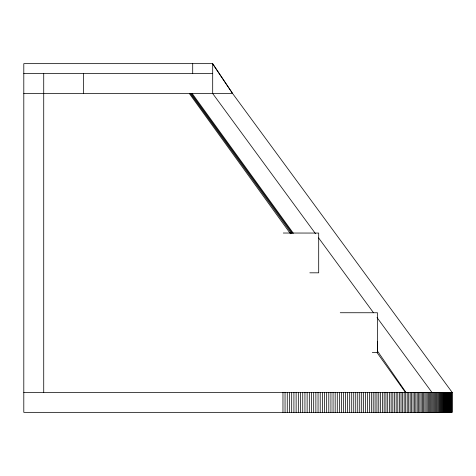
<?xml version="1.0" encoding="UTF-8"?>
<svg xmlns="http://www.w3.org/2000/svg" width="476" height="476" viewBox="0 0 476 476"><rect width="100%" height="100%" fill="white"/><g stroke="black" fill="none" stroke-linecap="round" stroke-linejoin="round"><path stroke-width="0.71" d="M377.48 341.613L377.48 351.568M23.8 93.54L232.621 93.54L212.695 63.653L23.8 63.653L23.8 412.347L452.2 412.347L452.2 392.42L232.621 93.54L212.475 63.653M23.8 73.613L212.695 73.613M340.251 312.738L377.48 312.756L377.48 352.537L372.303 352.537M23.8 392.42L452.2 392.42M283.291 233.026L318.7 233.061L318.7 272.825L309.834 272.819M315.511 233.698L212.695 93.54L212.695 63.653M318.587 237.893L373.517 312.762M377.028 317.552L431.952 392.42M192.197 93.54L293.359 233.311M191.263 93.54L292.413 233.246M190.317 93.54L291.538 233.466M189.347 93.54L290.461 233.758M377.117 352.704L405.433 392.42M377.307 350.818L405.992 392.42M451.831 392.42L451.831 412.347M451.676 392.42L451.676 412.347M451.492 392.42L451.492 412.347M451.272 392.42L451.272 412.347M451.028 392.42L451.028 412.347M450.754 392.42L450.754 412.347M450.445 392.42L450.445 412.347M450.118 392.42L450.118 412.347M449.755 392.42L449.755 412.347M449.362 392.42L449.362 412.347M448.945 392.42L448.945 412.347M448.499 392.42L448.499 412.347M448.023 392.42L448.023 412.347M447.523 392.42L447.523 412.347M446.988 392.42L446.988 412.347M446.428 392.42L446.428 412.347M445.839 392.42L445.839 412.347M445.227 392.42L445.227 412.347M444.584 392.42L444.584 412.347M443.912 392.42L443.912 412.347M443.21 392.42L443.21 412.347M442.484 392.42L442.484 412.347M441.734 392.42L441.734 412.347M440.949 392.42L440.949 412.347M440.145 392.42L440.145 412.347M439.306 392.42L439.306 412.347M438.444 392.42L438.444 412.347M437.557 392.42L437.557 412.347M436.641 392.42L436.641 412.347M435.701 392.42L435.701 412.347M434.737 392.42L434.737 412.347M433.743 392.42L433.743 412.347M432.72 392.42L432.72 412.347M431.678 392.42L431.678 412.347M430.607 392.42L430.607 412.347M429.507 392.42L429.507 412.347M428.388 392.42L428.388 412.347M427.24 392.42L427.24 412.347M426.074 392.42L426.074 412.347M424.878 392.42L424.878 412.347M423.658 392.42L423.658 412.347M422.414 392.42L422.414 412.347M421.147 392.42L421.147 412.347M419.856 392.42L419.856 412.347M418.541 392.42L418.541 412.347M417.202 392.42L417.202 412.347M415.84 392.42L415.84 412.347M414.453 392.42L414.453 412.347M413.049 392.42L413.049 412.347M411.621 392.42L411.621 412.347M410.169 392.42L410.169 412.347M408.7 392.42L408.7 412.347M407.206 392.42L407.206 412.347M405.689 392.42L405.689 412.347M404.154 392.42L404.154 412.347M402.595 392.42L402.595 412.347M401.018 392.42L401.018 412.347M399.418 392.42L399.418 412.347M397.799 392.42L397.799 412.347M396.163 392.42L396.163 412.347M394.503 392.42L394.503 412.347M392.831 392.42L392.831 412.347M391.135 392.42L391.135 412.347M389.422 392.42L389.422 412.347M387.69 392.42L387.69 412.347M385.935 392.42L385.935 412.347M384.168 392.42L384.168 412.347M382.383 392.42L382.383 412.347M380.58 392.42L380.58 412.347M378.765 392.42L378.765 412.347M376.927 392.42L376.927 412.347M375.076 392.42L375.076 412.347M373.208 392.42L373.208 412.347M371.328 392.42L371.328 412.347M369.43 392.42L369.43 412.347M367.514 392.42L367.514 412.347M365.592 392.42L365.592 412.347M363.646 392.42L363.646 412.347M361.695 392.42L361.695 412.347M359.725 392.42L359.725 412.347M357.744 392.42L357.744 412.347M355.745 392.42L355.745 412.347M353.739 392.42L353.739 412.347M351.722 392.42L351.722 412.347M349.687 392.42L349.687 412.347M347.647 392.42L347.647 412.347M345.594 392.42L345.594 412.347M343.529 392.42L343.529 412.347M341.453 392.42L341.453 412.347M339.37 392.42L339.37 412.347M337.276 392.42L337.276 412.347M335.169 392.42L335.169 412.347M333.057 392.42L333.057 412.347M330.933 392.42L330.933 412.347M328.803 392.42L328.803 412.347M326.667 392.42L326.667 412.347M324.525 392.42L324.525 412.347M322.371 392.42L322.371 412.347M320.211 392.42L320.211 412.347M318.045 392.42L318.045 412.347M315.874 392.42L315.874 412.347M313.696 392.42L313.696 412.347M311.512 392.42L311.512 412.347M309.329 392.42L309.329 412.347M307.133 392.42L307.133 412.347M304.938 392.42L304.938 412.347M302.742 392.42L302.742 412.347M300.534 392.42L300.534 412.347M298.327 392.42L298.327 412.347M296.12 392.42L296.12 412.347M293.912 392.42L293.912 412.347M291.699 392.42L291.699 412.347M289.479 392.42L289.479 412.347M287.266 392.42L287.266 412.347M285.047 392.42L285.047 412.347M282.964 392.42L282.964 412.347M192.709 63.653L192.709 73.613M83.58 73.613L83.58 93.54M43.727 73.613L43.727 392.42"/></g></svg>
